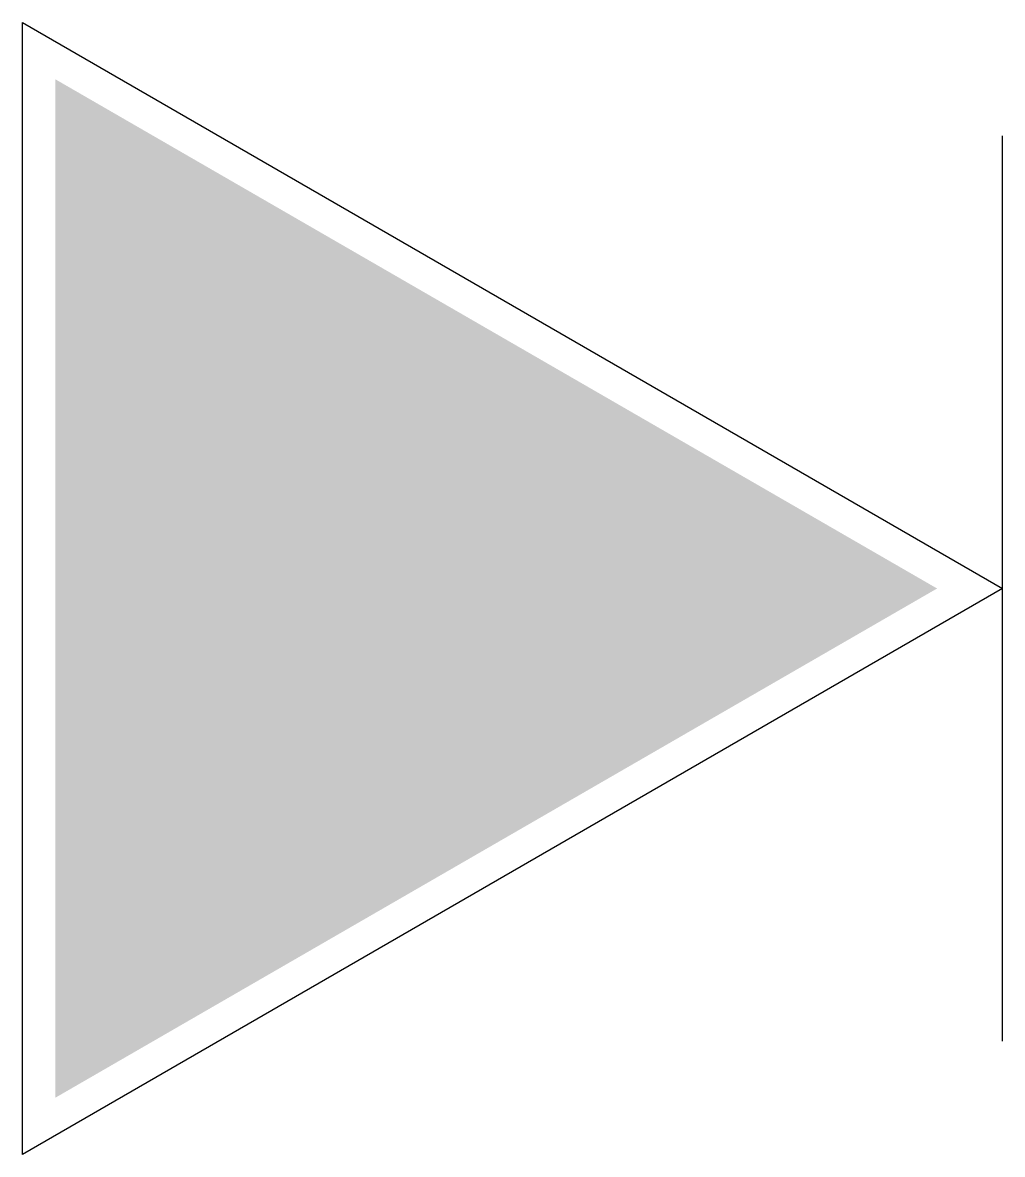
# Model space of a CAD drawing. Header units: millimetres. Extents: x -2887.566 to -2887.436, y 1180.155 to 1180.305.
import ezdxf

# ---------------------------------------------------------------- set-up
doc = ezdxf.new("R2010")
doc.units = ezdxf.units.MM
doc.header["$LTSCALE"] = 10
doc.layers.add('Hds_símbolos', color=2, linetype='Continuous')

msp = doc.modelspace()

# ---------------------------------------------------------------- linework, layer by layer
at = {"layer": 'Hds_símbolos'}
msp.add_line((-2887.43625, 1180.17029), (-2887.43625, 1180.29029), dxfattribs=at)
at = {"layer": 'Hds_símbolos', "color": 2}
msp.add_lwpolyline([(-2887.43625, 1180.23029), (-2887.56616, 1180.15529), (-2887.56616, 1180.30529)], close=True, dxfattribs=at)
at = {"layer": 'Hds_símbolos', "color": 1}
msp.add_solid([(-2887.56183, 1180.29779), (-2887.56183, 1180.16279), (-2887.44491, 1180.23029)], dxfattribs=at)

doc.saveas('drawing.dxf')
